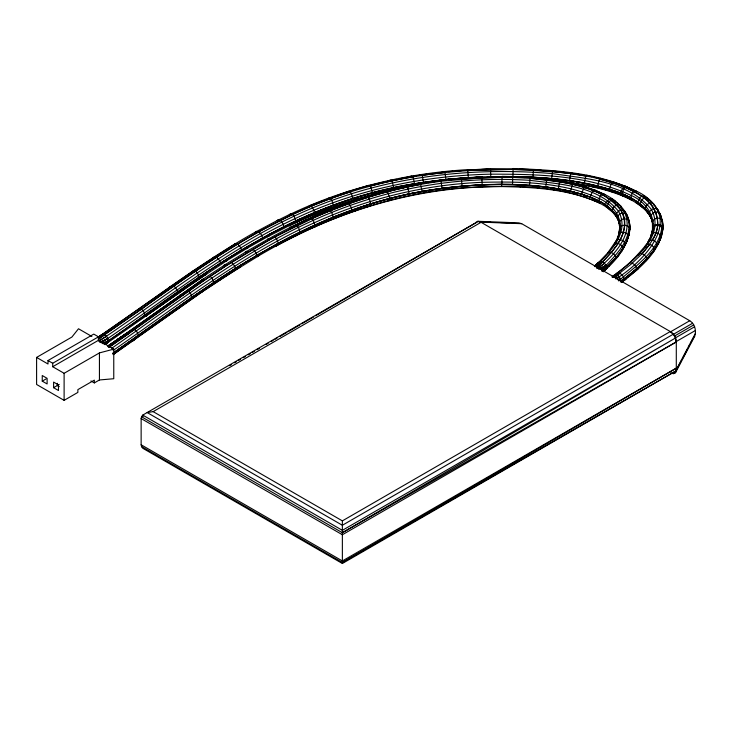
<?xml version="1.0" encoding="UTF-8"?>
<svg xmlns="http://www.w3.org/2000/svg" width="732" height="732" viewBox="0 0 732 732"><rect width="100%" height="100%" fill="white"/><g stroke="black" fill="none" stroke-linecap="round" stroke-linejoin="round"><path stroke-width="1.1" d="M141.139 418.567L141.139 444.782L342.366 560.959L676.295 368.159L675.49 371.17L342.366 563.494L342.366 520.873L153.153 411.631L147.15 412.555L342.366 525.265L673.294 334.204L675.49 338.01L676.295 341.945L342.366 534.744L141.139 418.567L141.55 416.773L142.749 415.099L478.078 221.494L481.08 222.299L153.153 411.631M512.501 184.482L545.733 186.87L566.614 190.43C586.607 195.151 612.666 201.465 619.629 223.836C615.456 206.699 596.973 199.122 581.894 194.2C533.903 180.996 482.937 182.588 434.076 189.579L409.252 193.815L389.936 198.5L370.612 203.871L333.206 217.221L291.254 236.528L259.009 254.141L258.533 255.916L257.234 256.667C320.058 219.509 390.302 193.303 463.466 187.731C509.252 185.251 558.196 183.641 600.652 203.606C569.926 189.076 535.074 187.264 501.63 186.569L502.097 177.354L512.729 177.501L512.501 184.482C465.058 183.824 416.307 189.432 370.612 203.871C274.198 233.06 193.815 296.46 112.636 353.465L192.187 297.201L221.567 277.391L235.219 268.461L278.242 243.207L276.531 238.605L274.82 237.003C216.114 268.452 163.73 309.883 108.949 347.407M442.055 188.234L440.948 181.316C380.878 188.829 323.224 210.203 270.373 239.291L268.644 238.788L267.381 239.52C326.884 206.305 392.819 183.65 460.968 178.123L461.343 179.001L502.061 177.254L502.07 176.357C536.858 177.107 573.257 179.047 604.998 194.685L595.93 190.631L576.185 184.546M487.393 176.76C532.283 176.11 578.765 177.464 621.267 193.55C634.772 199.168 650.501 207.915 652.66 223.937C650.721 208.227 635.166 199.415 622.099 193.751C587.357 180.099 549.759 177.739 512.958 176.485L513.077 169.504C556.567 171.627 603.644 172.798 641.882 196.213C657.18 204.887 662.844 225.429 652.34 240.032L649.961 240.114C639.585 253.126 628.019 265.972 613.91 275.47C632.512 261.104 665.946 237.131 651.489 209.553C627.992 180.676 586.14 178.736 552.065 173.557C477.959 167.445 402.024 174.747 331.944 200.412C245.696 231.504 174.17 290.705 99.003 341.24M635.568 200.806L636.062 202.59C642.266 206.735 648.195 211.768 651.37 218.685C637.691 191.866 603.598 187.74 577.182 181.92L555.332 179.029L532.988 177.153L533.445 170.181M652.669 225.035L652.496 230.187L650.757 236.747L652.496 230.187L652.633 224.98M603.25 271.801C616.481 260.18 629.062 245.312 629.932 227.35C629.456 212.097 617.277 200.248 603.781 193.98L602.125 194.52C579.662 183.65 554.49 180.319 529.886 178.233L530.197 177.345M277.904 243.536C313.305 224.294 350.802 208.821 389.753 198.418L389.936 198.5C416.966 191.436 444.699 187.154 472.552 185.379L482.178 184.757L482.772 184.867L482.589 186.971C410.24 189.506 339.474 211.347 276.193 246.016L277.437 245.293L278.242 243.207M616.646 217.175L612.766 212.344L606.197 206.909C604.687 202.124 597.898 201.282 593.945 198.756C573.522 190.192 551.379 187.255 529.483 185.306L530.096 178.343C561.234 182.222 599.426 183.851 620.818 210.194C633.088 231.861 611.842 253.73 596.47 266.869M551.663 178.526L552.477 171.581M620.818 210.194L618.467 211.237L616.737 213.094C614.578 217.367 620.635 221.64 619.482 225.868M463.566 186.074L463.21 188.179M545.733 186.87L546.777 179.944M569.523 180.612L570.713 173.713M104.383 343.509L124.12 329.967C211.85 266.173 304.448 200.248 414.477 183.723L413.086 176.851C371.28 183.933 330.443 196.569 292.068 214.622L290.485 214.046L289.332 214.723C344.946 187.941 405.976 173.365 467.483 169.65L467.766 170.538L513.041 169.403L513.105 168.506C554.993 170.099 599.06 172.368 637.133 191.72C623.518 184.647 608.676 180.292 593.716 177.162M449.604 187.447L449.119 189.57M558.315 188.71L559.742 181.847M584.292 183.037L585.856 176.192M628.834 233.691L628.614 235.832C630.408 229.445 630.408 223.498 627.708 217.322M662.433 221.229C665.781 247.325 640.28 268.122 621.395 282.433M570.621 191.18L572.488 184.4M619.739 227.57L618.467 235.677C625.064 219.984 613.361 204.475 599.069 198.482C562.643 181.975 521.413 181.435 482.123 182.323C424.267 184.601 367.144 198.765 314.476 222.702C241.468 255.267 178.452 305.253 113.167 350.454M416.737 185.132L416.92 183.458L445.88 179.486L481.793 177.007L461.947 178.187C396.387 182.57 331.678 200.595 273.869 231.934L241.386 250.06L220.387 263.191L199.25 277.236L145.256 315.163L143.307 310.707L141.368 309.243L98.106 339.072M429.272 190.238L428.604 192.388M652.496 230.187L652.422 222.226M597.559 185.901L599.508 179.148C622.383 185.525 657.464 195.069 657.702 224.376L655.204 224.852L653.365 226.298L652.697 228.329M634.177 191.519L635.888 190.997C654.628 198.683 669.085 220.286 660.035 240.05M502.061 177.254L512.775 176.943M581.894 194.2L582.214 191.811L584.264 187.557M609.756 189.286L610.955 184.464L612.144 182.652M470.914 177.693C445.523 178.764 420.333 182.543 395.426 187.456L395.188 189.14L399.498 188.334M409.453 193.916L408.593 196.103M590.486 197.192L590.87 194.822L593.304 190.704M395.426 187.456L374.308 192.443L374.034 194.136L373.274 194.675L377.529 193.669M389.936 198.5L389.662 200.193L388.912 200.733M620.8 193.221L621.184 190.86L623.682 186.761M622.099 193.751L623.563 189.039L625.037 187.319M370.767 203.954L370.447 205.665L369.587 206.223L365.259 207.046M374.308 192.443L354.416 198.143L354.096 199.854L353.227 200.422C331.248 207.403 309.782 215.913 288.984 225.859C322.025 209.608 357.097 197.475 393.075 189.643M598.62 200.824L600.286 196.194L601.942 194.556M596.79 268.553C608.658 254.114 627.397 239.858 624.469 218.831C622.054 207.348 612.007 199.635 602.125 194.52M602.665 271.032C618.275 257.435 637.005 236.509 626.729 214.385L624.963 213.168L619.162 204.923L611.449 198.491L609.536 198.875M630.581 197.759L632.283 193.147L633.985 191.537M356.2 208.73L355.853 210.441L354.91 211.036L353.62 210.34M354.416 198.143L335.009 204.695L334.652 206.406L333.673 207.01M336.079 216.205L335.704 217.935L334.661 218.557M520.425 186.102L520.223 186.999L520.031 184.894L501.621 184.473M605.547 204.878L606.059 202.581L609.363 198.912M335.009 204.695L316.023 212.051L315.629 213.781L314.568 214.421M637.819 202.169L639.75 197.704L641.689 196.231M616.737 205.024L614.541 206.278L612.94 208.291L612.355 210.523L607.267 206.104L609.244 201.666L611.229 200.229M640.116 203.853L642.129 199.452L644.142 198.043M316.023 212.051L297.421 220.204L297 221.942L295.856 222.62L294.291 222.034M648.223 241.276C660.721 224.276 648.662 202.499 631.03 195.426C587.586 174.893 537.864 174.189 490.724 174.17C423.48 175.607 356.228 189.588 295.307 218.502C225.328 251.085 165.121 300.184 101.291 342.814M638.24 254.452L639.86 253.455L642.065 253.583C649.247 245.476 656.238 236.436 657.775 225.374L660.273 226.023L662.103 227.588L662.771 229.665L658.681 243.225M290.586 223.425L290.156 225.172L267.564 236.765L268.818 236.043L269.275 234.277L297.421 220.204M297 233.645L296.561 235.402L295.371 236.097M670.649 372.936L673.522 373.741L675.563 372.57L676.295 369.678L695.4 333.399C695.839 328.531 694.082 323.379 689.754 320.726L521.687 223.69L518.814 222.876L477.85 221.284L475.809 222.464M675.563 372.57L694.668 336.29L695.4 333.399M513.041 169.403L534.259 169.659M645.295 208.574L645.889 206.342L647.509 204.347L649.714 203.112M248.258 246.098L227.387 258.853L226.883 260.638L225.529 261.425L247.782 247.873L248.258 246.098L269.275 234.277M113.46 354.434L202.325 291.766L239.767 267.226L240.261 265.442L259.009 254.141M240.261 265.442L221.567 277.391L221.064 279.185L200.925 292.58L113.012 354.59M104.923 344.626L107.696 342.823C109.361 339.858 107.302 336.372 104.621 334.771L98.591 339.447M107.696 342.823L106.305 343.628L205.93 274.317L206.442 272.524L227.387 258.853M221.567 277.391L202.837 289.964L202.325 291.766L200.925 292.58M134.615 329.62L136.564 331.074L138.513 335.531L134.697 338.385L134.176 340.188L132.748 341.011M206.442 272.524L185.205 287.054L184.684 288.856L145.485 316.389L146.903 315.565L147.425 313.763L145.256 315.163M649.128 213.579L649.76 211.402L651.489 209.553L653.85 208.519M660.685 238.083C653.841 254.471 639.686 266.329 626.327 277.373L625.787 279.185L622.273 281.71M617.405 238.22C620.251 232.319 620.48 224.129 617.488 217.752L618.137 215.601L619.903 213.817L622.31 212.875M598.163 264.17L598.739 262.321L607.542 253.144L616.188 240.737L617.936 239.547L620.333 239.419M609.106 266.494L609.692 264.636L616.655 256.895M619.299 223.104L619.958 221.018L621.788 219.399L624.277 218.676M646.411 260.693L647.006 258.826L654.353 249.612L653.731 247.416L652.029 245.522L649.705 244.433L642.184 253.665L632.219 263.108L630.124 262.87L628.596 263.785M652.477 222.446L653.145 220.359L654.975 218.767L657.473 218.081M617.707 256.941L626.683 241.679L625.201 244.561L624.561 242.402L622.804 240.59L620.407 239.62M621.523 251.707L626.683 241.679M629.255 229.4L629.932 227.35M645.99 245.705L644.919 247.379L645.542 245.476L647.244 244.369L649.568 244.369M653.594 251.835L654.353 249.612M626.034 243.628L629.282 233.828M661.975 232.785C664.098 226.078 662.515 218.648 659.23 212.573L660.731 215.437L659.047 212.655M618.467 235.677L620.37 227.039L622.2 225.575L624.707 225.072M617.415 238.367L618.119 236.573M533.848 170.108L552.889 171.517L553.291 170.638L553.593 171.087M648.067 242.182L650.958 236.052L653.273 227.222L655.103 225.795L657.611 225.346M621.075 281.747C636.483 269.047 653.603 256.182 660.941 237.269L660.282 235.146L658.489 233.426L656.028 232.584M538.853 187.401L538.441 188.28L538.029 186.166M614.093 245.064L616.737 240.37L615.539 242.667L619.135 233.691L620.937 232.383L623.408 232.081M674.684 373.393L681.583 360.3M682.645 358.287L687.421 349.21M688.483 347.197L689.544 345.184M690.605 343.171L693.25 338.129M648.076 242.31L649.54 239.629L646.429 244.927M616.737 240.37L613.443 246.291L615.017 243.573M654.216 249.941L659.322 241.285M546.502 179.816L547.014 178.947L549.641 179.733M644.919 247.379L645.908 245.806M552.889 171.517L571.134 173.667L571.738 172.807L572.168 173.283M616.664 257.133L617.918 255.413M602.518 271.078L615.85 257.893L622.868 248.551L622.237 246.364L620.516 244.506L618.165 243.454M578.554 183.229L577.868 184.071L568.709 182.79M638.304 255.505L640.29 253.062M615.109 277.767L620.059 273.118L623.49 276.696L624.021 278.974L621.23 281.042L619.263 276.595L617.296 275.15L613.992 277.346M560.73 181.911L561.462 181.079M601.439 270.364C614.093 256.566 631.734 241.432 628.788 220.597L626.967 219.216L624.469 218.831M594.951 266.357C609.454 252.979 630.38 232.547 618.467 211.237C597.504 185.589 560.172 184.162 529.794 180.328C469.139 176.43 407.687 184.839 350.454 205.372C262.074 236.445 187.612 295.188 111.767 348.267M618.659 280.923C636.84 264.883 664.061 247.59 661.966 219.902L660.136 218.502L657.638 218.09M598.218 268.708C613.425 255.377 633.894 235.439 624.963 213.168L622.548 213.003M647.006 258.826L639.786 265.716L638.148 268.891L622.511 281.381M603.644 271.16L607.523 267.454L603.314 270.922M693.78 337.123L694.668 336.29M594.64 266.128L598.739 262.321L594.823 265.853M602.134 271.481L609.692 264.636M594.604 266.466L600.304 261.379L602.436 261.58L595.619 266.723M596.534 267.006L602.28 261.928L604.412 263.227L605.977 265.286L606.544 267.537L602.033 270.986M594.476 266.457L600.304 261.379L594.439 266.228M601.173 269.44L605.977 265.286L598.529 269.12M595.134 265.753L600.304 261.379M573.431 184.51L574.382 183.723L575.077 184.244M613.462 277.108L617.314 274.976L632.311 263.218L634.406 264.554L635.943 266.64L636.501 268.891L620.315 281.747M599.563 179.047L600.542 178.26L601.256 178.782M389.406 190.558L402.728 186.944L403.625 187.749M597.76 268.159L604.412 263.227M615.896 279.002C641.653 263.09 683.633 221.403 643.812 195.847L641.882 196.213M612.162 276.925L615.347 274.628L617.314 274.976L612.492 277.19M621.23 281.042L626.327 277.373M185.205 287.054L163.373 302.435L162.852 304.238L161.433 305.061M270.373 239.291L226.719 265.323L224.861 264.902L201.666 280.072L108.839 345.815M107.97 346.236L203.066 279.267L204.969 279.661L226.719 265.323M108.839 347.279L204.969 279.661M651.617 234.084L653.42 232.803L655.872 232.547M98.546 336.976L101.199 335.119C152.686 300.12 202.032 261.681 256.584 231.413L258.323 231.907L292.068 214.622M98.829 338.019L104.493 334.707C155.504 300.065 204.347 261.965 258.323 231.907M141.368 309.243C206.204 262.578 273.164 215.83 350.271 191.93L351.47 193.742L352.678 198.555M202.837 289.964L179.468 306.305L178.947 308.108L177.519 308.941M612.08 276.916L615.347 274.628L612.867 276.266M108.208 341.03L147.425 313.763M621.258 282.332L625.787 279.185L622.475 281.253M108.492 345.687L126.215 333.508L127.633 332.676L129.573 333.042L108.656 346.483M113.515 352.952L134.697 338.385M183.275 289.68L226.883 260.638M108.354 345.833L127.633 332.676L108.29 345.806M108.382 345.769L127.633 332.676M618.961 279.926L620.699 278.755L617.46 279.478M594.869 266.649L602.436 261.58M97.987 337.379L192.781 271.233L235.274 243.774L237.086 244.232M98.463 336.921L102.59 334.314L104.493 334.707L98.619 338.028M614.075 244.378L615.795 243.244L618.156 243.189M97.887 337.37L102.59 334.314L97.841 337.388M309.343 205.893L348.551 191.262L349.759 191.976M325.218 211.722L363.264 197.576L364.481 198.29M101.263 342.704L107.915 338.449L99.698 342.329M219.682 279.981L258.533 255.916M107.988 346.666L129.573 333.042M607.542 253.144L609.189 252.119L611.44 252.211M248.468 251.854L246.666 251.396L223.498 265.689L224.861 264.902M327.753 198.656L328.732 198.052L330.086 198.72M599.81 269.065L605.977 265.286M612.208 182.552L613.398 181.829L614.276 182.396M585.133 187.721L586.332 186.999L587.21 187.566M103.66 343.555L108.418 340.746L102.562 343.628M314.842 226.929L315.959 226.27L316.37 224.523L314.888 225.053L313.351 220.369L311.805 218.676L274.82 237.003M98.683 340.856L106.524 336.262M292.562 227.67L290.924 227.121L289.735 227.817L306.662 219.6L308.227 220.186M616.536 273.53L617.991 272.679L619.977 273.018M141.55 416.773L143.527 415.639L141.55 416.773L342.366 532.713L675.49 338.01L342.366 530.343L142.749 415.099M191.381 272.048L192.781 271.233L194.685 271.627M169.687 287.09L171.105 286.267L173.045 286.633M137.817 309.682L139.236 308.858L141.185 309.224M201.666 280.072L203.066 279.267M179.651 295.289L181.069 294.465L183.009 294.84M141.139 444.782L141.55 446.575L342.366 562.515L676.295 368.159M212.71 257.856L214.073 257.069L215.949 257.481M279.853 220.542L278.206 219.993L277.007 220.689L290.485 214.046M204.539 275.122L205.93 274.317M229.583 365.689L231.559 364.536M234.533 362.816L236.509 361.672M238.486 360.519L240.462 359.375M243.436 357.655L245.412 356.502M248.377 354.782L250.353 353.629M252.33 352.485L254.315 351.342M257.28 349.612L259.256 348.469M266.183 344.452L268.159 343.299M271.124 341.579L273.109 340.435M275.086 339.282L277.062 338.138M280.027 336.418L286.953 332.392M288.93 331.248L299.809 324.935M301.794 323.791L313.662 316.901M315.638 315.748L350.262 295.664M352.238 294.511L475.882 222.766M98.481 340.288L98.481 336.821L52.713 363.255L52.713 366.723L98.481 340.288L113.762 349.109L113.762 378.728L99.433 379.963L94.327 382.909L94.327 380.137L77.867 389.634L77.867 392.407L64.114 400.349L36.6 384.474L36.6 357.417L71.919 337.031L78.498 328.76L91.866 336.473M233.947 244.543L235.274 243.774M256.584 231.413L255.322 232.145L278.206 219.993M36.6 357.417L48.001 364.005L48.001 360.537L93.778 334.103L98.481 336.821M247.782 247.873L246.474 248.633L268.818 236.043M246.666 251.396L245.348 252.156L268.644 238.788M42.246 381.143L47.113 383.952L47.113 378.334L42.246 375.525L42.246 381.143L45.979 378.984M238.422 268.003L239.767 267.226M52.713 366.723L64.114 373.302L99.433 352.916L113.762 349.109M53.601 387.695L53.601 382.077L58.468 384.886L58.468 390.504L53.601 387.695L59.201 384.419M342.366 520.873L670.292 331.541L673.294 334.204M477.85 221.284L480.723 222.098L670.649 331.752L689.754 320.726M670.649 331.752L673.522 334.259L692.628 323.233M673.522 334.259L674.684 335.942L693.78 324.917M676.295 369.678L676.295 341.524L675.563 337.791L694.668 326.756M676.295 341.524L695.4 330.498M342.366 562.515L675.49 371.17M342.366 532.713L676.295 341.945M354.91 211.036L358.927 208.922M615.511 278.535L619.263 276.595M100.906 342.064L107.915 338.449M593.496 190.659L594.906 190.009L595.93 190.631M623.746 186.669L625.183 186.029L626.235 186.66M305.528 220.268L325.237 211.493L326.692 212.124M311.805 218.676C346.565 203.084 383.065 191.244 420.589 184.464L422.071 191.317M357.143 198.765L353.227 200.422L372.213 194.977M625.247 187.282L626.72 186.66L627.8 187.3M655.689 212.042L653.264 212.939L651.48 214.696L650.721 216.736L652.514 222.382M617.698 279.77L620.699 278.755M362.386 198.143L382.799 191.83L383.861 192.589M347.663 191.83L368.882 185.315L369.935 186.084C394.548 179.56 419.674 175.186 444.992 172.551L445.88 179.486M383.074 192.113L387.301 191.07M369.202 185.589L385.627 181.627M387.823 181.097L390.65 180.063L391.529 180.868M402.069 187.456L417.103 184.455M391.08 180.365L396.433 179.34M398.574 178.928L403.927 177.903M406.068 177.492L411.933 175.982L412.638 176.824M611.476 200.257L613.462 199.928L614.917 200.769L615.447 202.581M413.571 176.128L416.801 175.616M418.942 175.277L421.092 174.939M421.431 183.686L419.253 184.025L419.793 183.54L420.534 184.373M423.608 183.348L425.786 183.009M427.964 182.68L431.23 182.177M433.408 181.838L435.586 181.499M437.763 181.161L440.344 180.365L440.902 181.225L481.802 177.775L502.097 177.354M644.334 198.024L646.347 197.713L647.82 198.582L648.36 200.403M424.395 174.518L426.591 174.243M429.885 173.832L433.188 173.42M435.384 173.136L437.58 172.862M440.884 172.45L444.178 172.038M513.077 169.504C482.69 169.248 452.266 171.004 422.172 175.314L421.55 174.463M443.217 180.475L446.493 180.118M449.777 179.761L453.053 179.404M457.418 178.928L459.605 178.69M414.477 183.723L416.92 183.458M448.579 171.663L452.98 171.297M457.381 170.922L461.782 170.556M616.966 205.07L619.162 204.923L620.763 205.902L621.358 207.769M460.968 178.123L481.583 176.787L502.07 176.796M466.156 178.215L470.52 177.94M477.072 177.51L481.583 176.787L481.766 177.684M649.906 203.112L652.111 202.974L653.731 203.972L654.326 205.838M474.19 177.519L481.83 177.098M487.366 176.787L532.988 177.153M513.15 168.946L490.385 168.625L467.281 170.099L472.762 169.851M481.537 169.458L488.116 169.165M482.772 184.867L502.088 184.336M490.321 176.787L512.958 176.485M501.63 186.569L482.589 186.971L482.406 186.074M621.038 210.24L623.389 210.304L625.119 211.438L627.379 216.333L625.439 213.003L625.75 213.351M654.033 208.529L656.403 208.593L658.132 209.736L658.763 211.658L657.052 209.251L657.391 209.855M519.812 169.165L528.705 169.467M481.244 221.805L490.349 222.162M500.587 222.565L509.692 222.912M480.723 222.098L521.687 223.69M520.031 184.894L529.483 185.306M518.293 177.208L524.908 177.519M512.583 177.4L530.096 178.343M536.529 169.824L541.085 170.163M546.767 170.583L551.315 170.922M655.863 212.042L658.297 212.243L660.081 213.479L660.731 215.437M531.551 177.894L534.946 178.215M539.475 178.654L542.87 178.974M554.682 171.215L557.967 171.608M562.341 172.121L564.518 172.377M567.803 172.761L571.079 173.155M556.521 180.822L559.724 181.234L556.375 180.731M561.865 181.509C592.197 185.809 626.07 190.457 648.772 213.003L647.115 211.969L646.512 210.093M551.882 180.072L554.133 180.401M573.248 173.457L575.407 173.813M577.557 174.17L579.707 174.518M581.867 174.875L584.017 175.232M571.134 173.667L585.893 176.101L586.68 175.268L591.557 176.696M630.087 197.64L630.536 199.397L631.771 200.111C614.935 191.555 596.351 187.319 577.868 184.071L577.182 181.92M561.993 181.563L573.989 184.016M612.766 212.344L612.355 210.523M624.863 225.227L627.37 225.831L629.2 227.368L629.877 229.427M657.876 224.395L660.374 225.017L662.204 226.563L662.881 228.622M623.527 232.254L625.988 233.06L627.8 234.743L628.459 236.857M309.398 205.655L310.871 206.278M652.505 240.069L654.875 241.075L656.613 242.914L657.254 245.083M344.095 204.146L345.431 204.814M611.366 252.513L613.608 253.711L615.246 255.678L615.85 257.893M642.184 253.665L644.389 254.901L646.008 256.895L646.603 259.128M90.933 380.951L94.327 382.909M48.001 360.537L52.713 363.255M59.274 386.661L57.325 385.544L57.325 383.293M342.366 563.494L142.749 448.249L141.55 446.575M636.062 202.59L637.426 203.377M611.449 198.491L612.849 199.305M643.812 195.847L645.231 196.67M595.455 201.144L594.347 200.495L593.945 198.756M607.597 207.723L599.435 202.901L598.986 201.144M643.767 208.016L642.248 207.11L641.699 205.28M622.712 195.911L621.651 195.279L621.267 193.55M605.684 205.116L607.267 206.104M585.902 197.512L584.987 196.935L584.648 195.224M612.483 192.187L611.586 191.61L611.257 189.899M649.934 214.476L648.25 213.396L647.637 211.511M606.334 190.311L605.52 189.762L605.227 188.069M575.261 194.419L574.245 192.196M173.832 286.239L175.772 287.703L177.702 292.169M188.325 291.263L190.256 292.736L192.187 297.201M195.426 271.27L197.338 272.762L199.25 277.236M592.618 186.88L591.731 184.693M210.002 276.422L211.896 277.922L213.79 282.406M608.411 208.373L613.27 212.253L611.705 211.301L611.138 209.462M567.474 192.617L566.614 190.43M216.654 257.17L219.884 260.885L220.387 263.191M231.522 262.413L234.725 266.155L235.219 268.461M237.763 243.966L240.901 247.745L241.386 250.06M253.08 249.264L256.182 253.062L256.658 255.377M258.972 231.678L261.983 235.539L262.44 237.863M280.466 220.359L283.311 224.303L283.751 226.645M574.098 183.476L573.458 181.326M296.881 225.676L298.491 227.332L300.111 231.98M553.41 190.11L552.779 187.968M292.58 214.503L294.154 216.178L295.737 220.844M612.181 210.487L616.106 215.272M311.384 206.186L313.927 210.258L314.321 212.619M330.333 210.761L331.77 212.49L333.206 217.221M330.599 198.647L331.944 200.412L333.289 205.18M349.137 203.597L351.415 207.769L351.772 210.148M368.242 197.228L370.291 201.483L370.612 203.871M616.015 215.263L617.488 217.752M370.447 186.047L372.542 192.772M387.695 191.683L389.753 198.418M444.507 171.581L444.946 172.459M625.439 213.003L628.404 218.932M674.684 335.942L675.563 337.791M391.977 180.877L393.725 187.685M407.532 187.008L409.252 193.815M661.966 219.902L662.634 221.906M628.788 220.597L629.456 222.592M422.218 175.415L423.462 182.305M618.494 220.323L619.071 222.446M461.38 179.102L462.121 186.056M467.803 170.638L468.352 177.602M618.97 221.851L619.528 226.014M490.385 168.625L490.495 169.522M481.802 177.775L482.178 184.757M555.332 179.029L555.451 180.694M490.541 169.623L490.751 176.604M99.433 352.916L99.433 379.963M64.114 373.302L64.114 400.349M607.523 267.454L603.36 271.206L607.523 267.454M108.418 340.746L103.77 343.793L108.418 340.746"/></g></svg>
